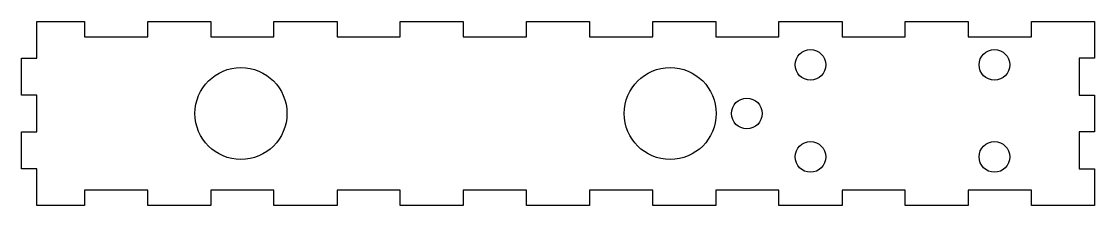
# Model space of a CAD drawing. Header units: millimetres. Extents: x -377 to -27, y -18 to 42.
import ezdxf

# ---------------------------------------------------------------- set-up
doc = ezdxf.new("R2010")
doc.units = ezdxf.units.MM
doc.layers.get('0').update_dxf_attribs({"linetype": 'CONTINUOUS'})

msp = doc.modelspace()

# ---------------------------------------------------------------- linework, layer by layer
msp.add_lwpolyline([(-371.91, 30.43), (-371.91, 42.43), (-356.32, 42.43), (-356.32, 37.43), (-335.73, 37.43), (-335.73, 42.43), (-315.15, 42.43), (-315.15, 37.43), (-294.56, 37.43), (-294.56, 42.43), (-273.97, 42.43), (-273.97, 37.43), (-253.38, 37.43), (-253.38, 42.43), (-232.79, 42.43), (-232.79, 37.43), (-212.21, 37.43), (-212.21, 42.43), (-191.62, 42.43), (-191.62, 37.43), (-171.03, 37.43), (-171.03, 42.43), (-150.44, 42.43), (-150.44, 37.43), (-129.85, 37.43), (-129.85, 42.43), (-109.26, 42.43), (-109.26, 37.43), (-88.68, 37.43), (-88.68, 42.43), (-68.09, 42.43), (-68.09, 37.43), (-47.5, 37.43), (-47.5, 42.43), (-26.91, 42.43), (-26.91, 30.43), (-31.91, 30.43), (-31.91, 18.43), (-26.91, 18.43), (-26.91, 6.43), (-31.91, 6.43), (-31.91, -5.57), (-26.91, -5.57), (-26.91, -17.57), (-47.5, -17.57), (-47.5, -12.57), (-68.09, -12.57), (-68.09, -17.57), (-88.68, -17.57), (-88.68, -12.57), (-109.26, -12.57), (-109.26, -17.57), (-129.85, -17.57), (-129.85, -12.57), (-150.44, -12.57), (-150.44, -17.57), (-171.03, -17.57), (-171.03, -12.57), (-191.62, -12.57), (-191.62, -17.57), (-212.21, -17.57), (-212.21, -12.57), (-232.79, -12.57), (-232.79, -17.57), (-253.38, -17.57), (-253.38, -12.57), (-273.97, -12.57), (-273.97, -17.57), (-294.56, -17.57), (-294.56, -12.57), (-315.15, -12.57), (-315.15, -17.57), (-335.73, -17.57), (-335.73, -12.57), (-356.32, -12.57), (-356.32, -17.57), (-371.91, -17.57), (-371.91, -5.57), (-376.91, -5.57), (-376.91, 6.43), (-371.91, 6.43), (-371.91, 18.43), (-376.91, 18.43), (-376.91, 30.43)], close=True)
for centre, radius in [((-119.56, 28.29), 5), ((-59.56, 28.29), 5), ((-305.32, 12.43), 15), ((-165.32, 12.43), 15), ((-140.32, 12.43), 5), ((-119.56, -1.71), 5), ((-59.56, -1.71), 5)]:
    msp.add_circle(centre, radius)

doc.saveas('drawing.dxf')
